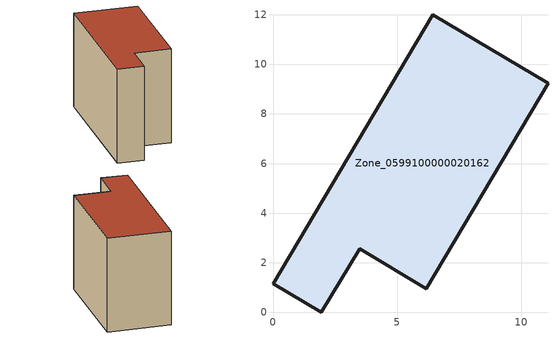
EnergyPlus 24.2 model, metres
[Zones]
Zone_0599100000020162
 floor ground (C_G): 0,1.16 6.44,12 11.08,9.23 6.18,0.96 3.48,2.57 1.95,0 z0
 wall outside (C_F): 6.44,12 0,1.16 1.95,0 3.48,2.57 6.18,0.96 11.08,9.23 6.44,12 z0:8.19
 roof outside (C_R): 11.08,9.23 6.44,12 0,1.16 1.95,0 3.48,2.57 6.18,0.96 z8.19
[BUILDING]
Pand.0599100000020162: North Axis=0; Terrain=City; Loads Convergence Tolerance Value=0.04; Temperature Convergence Tolerance Value=0.4; Solar Distribution=FullExterior; Maximum Number of Warmup Days=25; Minimum Number of Warmup Days=1
[Site:Location]
Rotterdam.The.Hague.AP_ZH_NLD Design_Conditions: Latitude=51.96; Longitude=4.45; Time Zone=1; Elevation=-4.5
[SITE:GROUNDTEMPERATURE:BUILDINGSURFACE]
18, 18, 18, 18, 18, 18, 18, 18, 18, 18, 18, 18
[MATERIAL] Thermal Absorptance=0.9; Solar Absorptance=0.7; Visible Absorptance=0.7
Name | Roughness | Thickness | Conductivity | Density | Specific Heat
G.TI.1975-1991 | MediumSmooth | 0.15 | 0.288461 | 540 | 1210
F.TI.1975-1991 | Rough | 0.3 | 0.230769 | 1920 | 840
R.TI.1975-1991 | MediumRough | 0.2 | 0.153846 | 1500 | 1000
[CONSTRUCTION]
C_G: G.TI.1975-1991
C_F: F.TI.1975-1991
C_R: R.TI.1975-1991
[ZONE]
Zone_0599100000020162: Type=1; Multiplier=1; Ceiling Height=Autocalculate; Volume=Autocalculate; Floor Area=autocalculate; Part of Total Floor Area=Yes
[ZONEINFILTRATION:DESIGNFLOWRATE]
Infil_Zone_0599100000020162: Zone or ZoneList or Space or SpaceList=Zone_0599100000020162; Schedule=AlwaysOn; Design Flow Rate Calculation Method=Flow/Area; Flow Rate per Floor Area=0.003; Constant Term Coefficient=1; Temperature Term Coefficient=0; Velocity Term Coefficient=0; Velocity Squared Term Coefficient=0
[HVACTEMPLATE:ZONE:IDEALLOADSAIRSYSTEM]
Zone_0599100000020162: Maximum Heating Supply Air Temperature=50; Minimum Cooling Supply Air Temperature=13; Maximum Heating Supply Air Humidity Ratio=0.0156; Minimum Cooling Supply Air Humidity Ratio=0.0077; Heating Limit=NoLimit; Cooling Limit=NoLimit; Dehumidification Control Type=ConstantSensibleHeatRatio; Cooling Sensible Heat Ratio=0.7; Dehumidification Setpoint=60; Humidification Control Type=None; Humidification Setpoint=30; Outdoor Air Method=None; Outdoor Air Flow Rate per Person=0.00944; Outdoor Air Flow Rate per Zone Floor Area=0; Outdoor Air Flow Rate per Zone=0; Demand Controlled Ventilation Type=None; Outdoor Air Economizer Type=NoEconomizer; Heat Recovery Type=None; Sensible Heat Recovery Effectiveness=0.7; Latent Heat Recovery Effectiveness=0.65
[ZONECONTROL:THERMOSTAT]
ThermostatControl_Zone_0599100000020162: Zone or ZoneList=Zone_0599100000020162; Control Type Schedule=DualSetpointControlType; Control 1=Thermostat_Zone_0599100000020162; Temperature Difference Between Cutout And Setpoint=0
[THERMOSTATSETPOINT:DUALSETPOINT]
Thermostat_Zone_0599100000020162: Heating Setpoint Temperature Schedule=HeatingSetpoint_Zone_0599100000020162; Cooling Setpoint Temperature Schedule=CoolingSetpoint_Zone_0599100000020162
[SCHEDULE:COMPACT]
HeatingSetpoint_Zone_0599100000020162: Through: 12/31, For: AllDays, Until: 24:00, 21
CoolingSetpoint_Zone_0599100000020162: Through: 12/31, For: AllDays, Until: 24:00, 24
DualSetpointControlType: Through: 12/31, For: AllDays, Until: 24:00, 4
AlwaysOn: Through: 12/31, For: AllDays, Until: 24:00, 1
